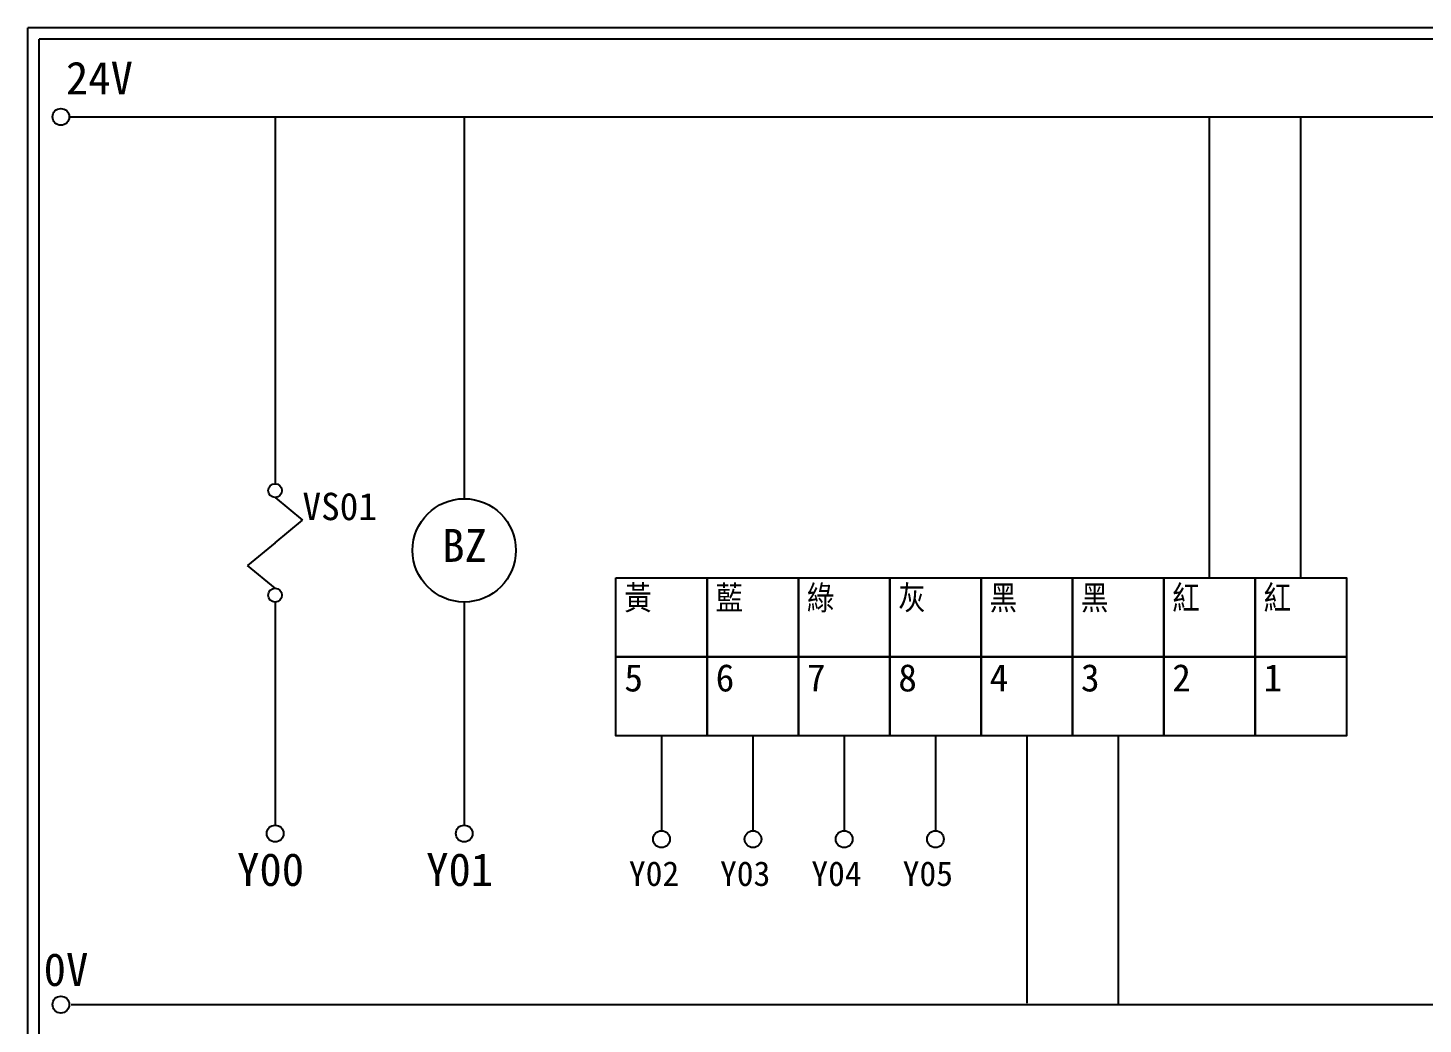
# Model space of a CAD drawing. Extents: x 926 to 1213, y 3 to 207.
# Drawn here: x 925.7 to 1078.7, y 97.8 to 207 of the extents above; entities that cross this region are included whole.
import ezdxf

# ---------------------------------------------------------------- set-up
doc = ezdxf.new("R2010")
doc.units = 0
doc.layers.get('0').update_dxf_attribs({"linetype": 'CONTINUOUS'})
doc.layers.add('圖框層', color=7, linetype='CONTINUOUS')
doc.layers.add('標尺寸層', color=3, linetype='CONTINUOUS')
doc.styles.add('STSL', font='KAIU.TTF')

msp = doc.modelspace()

# ---------------------------------------------------------------- linework, layer by layer
for p, q in [((1055.25, 146.73), (1055.25, 197.22)), ((1065.26, 146.73), (1065.26, 197.22)), ((995.19, 129.4), (995.19, 119)), ((1005.22, 129.4), (1005.22, 119)), ((1015.21, 129.4), (1015.21, 119)), ((1025.22, 129.4), (1025.22, 119)), ((1035.23, 129.4), (1035.23, 100.11)), ((1045.24, 129.4), (1045.24, 99.96))]:
    msp.add_line(p, q)
for points in [[(990.19, 146.73), (1000.2, 146.73), (1000.2, 138.07), (990.19, 138.07)], [(1000.2, 146.73), (1010.21, 146.73), (1010.21, 138.07), (1000.2, 138.07)], [(1010.21, 146.73), (1020.22, 146.73), (1020.22, 138.07), (1010.21, 138.07)], [(1020.22, 146.73), (1030.23, 146.73), (1030.23, 138.07), (1020.22, 138.07)], [(1030.23, 146.73), (1040.24, 146.73), (1040.24, 138.07), (1030.23, 138.07)], [(1040.24, 146.73), (1050.25, 146.73), (1050.25, 138.07), (1040.24, 138.07)], [(1050.25, 146.73), (1060.26, 146.73), (1060.26, 138.07), (1050.25, 138.07)], [(1060.26, 146.73), (1070.27, 146.73), (1070.27, 138.07), (1060.26, 138.07)], [(990.19, 138.07), (1000.2, 138.07), (1000.2, 129.4), (990.19, 129.4)], [(1000.2, 138.07), (1010.21, 138.07), (1010.21, 129.4), (1000.2, 129.4)], [(1010.21, 138.07), (1020.22, 138.07), (1020.22, 129.4), (1010.21, 129.4)], [(1020.22, 138.07), (1030.23, 138.07), (1030.23, 129.4), (1020.22, 129.4)], [(1030.23, 138.07), (1040.24, 138.07), (1040.24, 129.4), (1030.23, 129.4)], [(1040.24, 138.07), (1050.25, 138.07), (1050.25, 129.4), (1040.24, 129.4)], [(1050.25, 138.07), (1060.26, 138.07), (1060.26, 129.4), (1050.25, 129.4)], [(1060.26, 138.07), (1070.27, 138.07), (1070.27, 129.4), (1060.26, 129.4)]]:
    msp.add_lwpolyline(points, close=True)
at = {"layer": '圖框層', "color": 7}
for p, q in [((1212.74, 206.97), (925.74, 206.97)), ((925.74, 3), (925.74, 206.97)), ((1211.49, 205.72), (926.99, 205.72)), ((926.99, 4.25), (926.99, 205.72))]:
    msp.add_line(p, q, dxfattribs=at)
at = {"layer": '標尺寸層', "color": 7}
for p, q in [((930.28, 197.22), (1207.88, 197.22)), ((952.84, 197.22), (952.84, 157.03)), ((973.57, 197.22), (973.57, 155.39)), ((952.84, 155.53), (955.84, 153.04)), ((952.84, 150.55), (955.84, 153.04)), ((952.84, 150.55), (949.83, 148.06)), ((952.84, 145.57), (949.83, 148.06)), ((952.84, 144.07), (952.84, 119.62)), ((930.49, 99.96), (1208.36, 99.96))]:
    msp.add_line(p, q, dxfattribs=at)
at = {"layer": '標尺寸層'}
msp.add_line((973.57, 144.07), (973.57, 119.62), dxfattribs=at)
at = {"layer": '標尺寸層', "color": 7}
for centre, radius in [((929.36, 197.22), 0.92), ((952.84, 156.28), 0.751), ((973.57, 149.73), 5.66), ((952.84, 144.82), 0.751), ((952.84, 118.7), 0.92), ((973.57, 118.7), 0.92), ((995.19, 118.08), 0.92), ((1005.22, 118.08), 0.92), ((1015.21, 118.08), 0.92), ((1025.22, 118.08), 0.92), ((929.36, 99.96), 0.92)]:
    msp.add_circle(centre, radius, dxfattribs=at)

# ---------------------------------------------------------------- texts
at = {"char_height": 3, "width": 8.2913, "attachment_point": 1}
for s, insert in [('{\\Fromanc,chineset|c136;黃}', (991.12, 145.93)), ('{\\Fromanc,chineset|c136;藍}', (1001.13, 145.93)), ('{\\Fromanc,chineset|c136;綠}', (1011.14, 145.93)), ('{\\Fromanc,chineset|c136;灰}', (1021.15, 145.93)), ('{\\Fromanc,chineset|c136;黑}', (1031.16, 145.93)), ('{\\Fromanc,chineset|c136;黑}', (1041.17, 145.93)), ('{\\Fromanc,chineset|c136;紅}', (1051.18, 145.93)), ('{\\Fromanc,chineset|c136;紅}', (1061.19, 145.93)), ('5', (991.12, 137.27)), ('6', (1001.13, 137.27)), ('7', (1011.14, 137.27)), ('8', (1021.15, 137.27)), ('4', (1031.16, 137.27)), ('3', (1041.17, 137.27)), ('2', (1051.18, 137.27)), ('1', (1061.19, 137.27))]:
    msp.add_mtext(s, dxfattribs=dict(at, insert=insert))
at = {"layer": '圖框層', "color": 4, "style": 'STSL'}
for s, height, p in [('24V', 3.6, (929.91, 199.68)), ('VS01', 3, (955.84, 153.04)), ('BZ', 3.6, (971.16, 148.47)), ('Y00', 3.6, (948.67, 112.96)), ('Y01', 3.6, (969.4, 112.96)), ('Y02', 2.7, (991.62, 112.96)), ('Y03', 2.7, (1001.61, 112.96)), ('Y04', 2.7, (1011.62, 112.96)), ('Y05', 2.7, (1021.63, 112.96)), ('0V', 3.6, (927.47, 102))]:
    msp.add_text(s, height=height, dxfattribs=at).set_placement(p)

doc.saveas('drawing.dxf')
